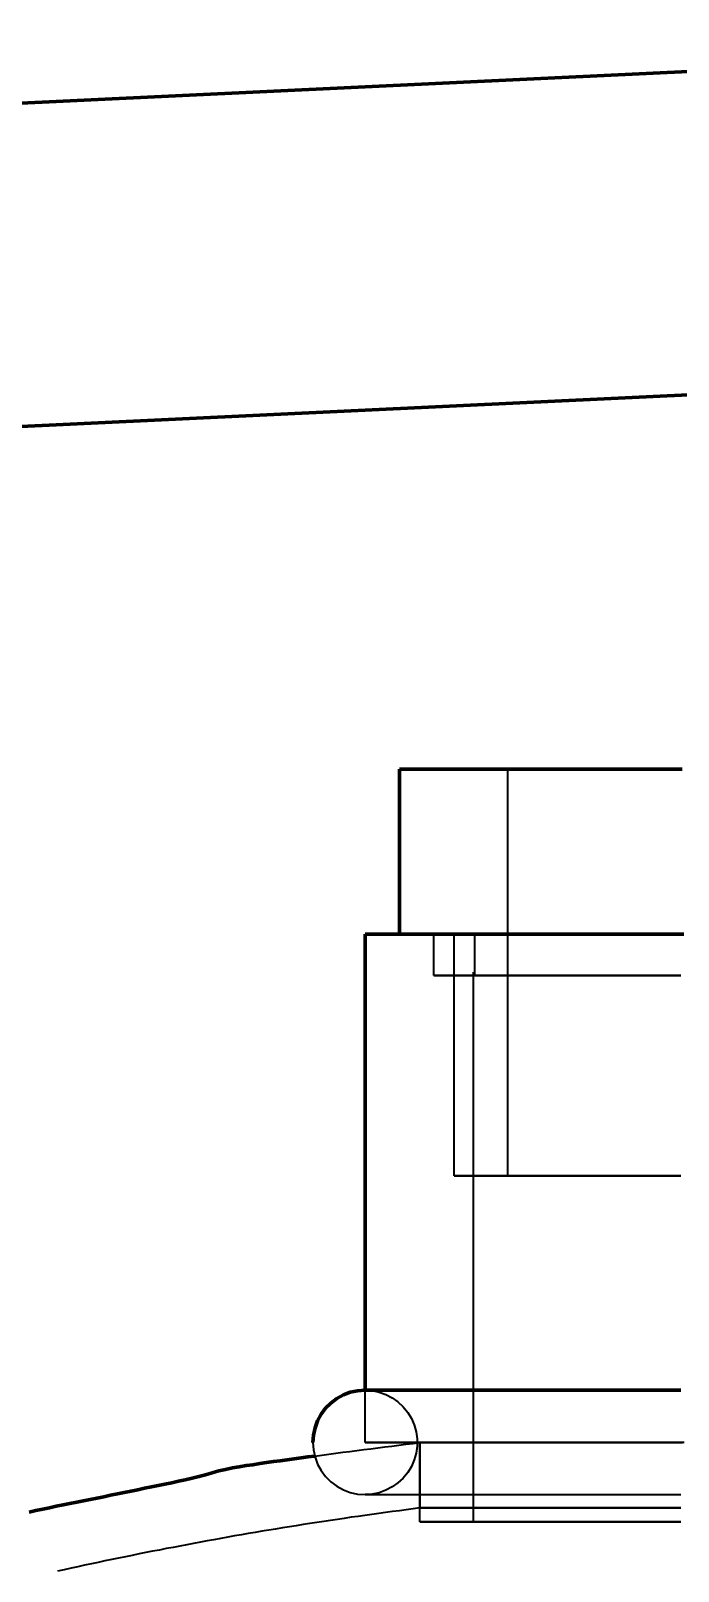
# Model space of a CAD drawing. Header units: millimetres. Extents: x 0 to 2382, y 0 to 420.
# Drawn here: x 288.08 to 292.79, y 327.1 to 338.31 of the extents above; entities that cross this region are included whole.
import ezdxf

# ---------------------------------------------------------------- set-up
doc = ezdxf.new("R2010")
doc.units = ezdxf.units.MM
doc.linetypes.add('IRAM-E-TRAZOS', pattern=[5, 4, -1])
for name, color, linetype, lineweight in [('01-VISIBLE', 7, 'CONTINUOUS', 70), ('02-OCULTA', 4, 'IRAM-E-TRAZOS', 35), ('08-FINA', 5, 'CONTINUOUS', 18)]:
    doc.layers.add(name, color=color, linetype=linetype, lineweight=lineweight)

msp = doc.modelspace()

# ---------------------------------------------------------------- linework, layer by layer
at = {"layer": '01-VISIBLE'}
for p, q in [((293.32, 338.039), (283.538, 337.574)), ((293.432, 335.691), (283.65, 335.226)), ((290.762, 331.738), (290.762, 332.938)), ((290.512, 328.418), (290.512, 331.738))]:
    msp.add_line(p, q, dxfattribs=at)
for points in [[(290.762, 332.938), (290.813, 332.938), (290.863, 332.938), (290.913, 332.938), (290.964, 332.938), (291.014, 332.938), (291.064, 332.938), (291.114, 332.938), (291.165, 332.938), (291.215, 332.938), (291.265, 332.938), (291.315, 332.938), (291.366, 332.938), (291.416, 332.938), (291.466, 332.938), (291.516, 332.938), (291.567, 332.938), (291.617, 332.938), (291.667, 332.938), (291.718, 332.938), (291.768, 332.938), (291.818, 332.938), (291.868, 332.938), (291.919, 332.938), (291.969, 332.938), (292.019, 332.938), (292.069, 332.938), (292.12, 332.938), (292.17, 332.938), (292.22, 332.938), (292.27, 332.938), (292.321, 332.938), (292.371, 332.938), (292.421, 332.938), (292.471, 332.938), (292.522, 332.938), (292.572, 332.938), (292.622, 332.938), (292.673, 332.938), (292.723, 332.938), (292.773, 332.938), (292.823, 332.938)], [(290.512, 331.738), (290.563, 331.738), (290.613, 331.738), (290.664, 331.738), (290.714, 331.738), (290.765, 331.738), (290.815, 331.738), (290.866, 331.738), (290.916, 331.738), (290.967, 331.738), (291.017, 331.738), (291.068, 331.738), (291.118, 331.738), (291.169, 331.738), (291.219, 331.738), (291.27, 331.738), (291.32, 331.738), (291.37, 331.738), (291.421, 331.738), (291.471, 331.738), (291.522, 331.738), (291.572, 331.738), (291.623, 331.738), (291.673, 331.738), (291.724, 331.738), (291.774, 331.738), (291.825, 331.738), (291.875, 331.738), (291.926, 331.738), (291.976, 331.738), (292.027, 331.738), (292.077, 331.738), (292.128, 331.738), (292.178, 331.738), (292.228, 331.738), (292.279, 331.738), (292.329, 331.738), (292.38, 331.738), (292.43, 331.738), (292.481, 331.738), (292.531, 331.738), (292.582, 331.738), (292.632, 331.738), (292.683, 331.738), (292.733, 331.738), (292.784, 331.738), (292.834, 331.738)], [(290.512, 328.418), (290.458, 328.414), (290.405, 328.403), (290.355, 328.384), (290.307, 328.358), (290.264, 328.325), (290.225, 328.287), (290.193, 328.244), (290.167, 328.196), (290.148, 328.145), (290.136, 328.092), (290.132, 328.038)], [(291.302, 328.418), (291.25, 328.418), (291.197, 328.418), (291.144, 328.418), (291.092, 328.418), (291.039, 328.418), (290.986, 328.418), (290.934, 328.418), (290.881, 328.418), (290.828, 328.418), (290.776, 328.418), (290.723, 328.418), (290.67, 328.418), (290.618, 328.418), (290.565, 328.418), (290.512, 328.418)], [(292.813, 328.418), (292.763, 328.418), (292.713, 328.418), (292.663, 328.418), (292.613, 328.418), (292.563, 328.418), (292.513, 328.418), (292.463, 328.418), (292.413, 328.418), (292.363, 328.418), (292.313, 328.418), (292.263, 328.418), (292.213, 328.418), (292.163, 328.418), (292.113, 328.418), (292.063, 328.418), (292.013, 328.418), (291.963, 328.418), (291.913, 328.418), (291.863, 328.418), (291.813, 328.418), (291.763, 328.418), (291.713, 328.418), (291.663, 328.418), (291.613, 328.418), (291.563, 328.418), (291.513, 328.418), (291.463, 328.418), (291.413, 328.418), (291.363, 328.418), (291.313, 328.418), (291.263, 328.418), (291.213, 328.418), (291.163, 328.418), (291.113, 328.418), (291.063, 328.418), (291.013, 328.418), (290.963, 328.418), (290.913, 328.418), (290.863, 328.418), (290.813, 328.418), (290.763, 328.418), (290.713, 328.418), (290.663, 328.418), (290.613, 328.418), (290.563, 328.418), (290.512, 328.418)], [(288.066, 327.531), (288.115, 327.542), (288.165, 327.552), (288.214, 327.562), (288.263, 327.573), (288.313, 327.583), (288.362, 327.593), (288.412, 327.603), (288.461, 327.613), (288.511, 327.623), (288.56, 327.633), (288.61, 327.643), (288.659, 327.653), (288.709, 327.663), (288.758, 327.673), (288.808, 327.684), (288.857, 327.694), (288.907, 327.704), (288.956, 327.714), (289.006, 327.724), (289.055, 327.735), (289.105, 327.745), (289.154, 327.755), (289.203, 327.766), (289.252, 327.777), (289.302, 327.789), (289.35, 327.803), (289.399, 327.817), (289.447, 327.831), (289.496, 327.842), (289.546, 327.852), (289.596, 327.861), (289.646, 327.869), (289.695, 327.876), (289.745, 327.884), (289.795, 327.891), (289.845, 327.898), (289.895, 327.905), (289.946, 327.912), (289.996, 327.919), (290.046, 327.926), (290.096, 327.932), (290.146, 327.939)]]:
    msp.add_lwpolyline(points, dxfattribs=at)
at = {"layer": '02-OCULTA'}
for p, q in [((291.552, 331.738), (291.552, 332.938)), ((291.012, 331.438), (291.012, 331.738)), ((291.162, 329.978), (291.162, 331.738)), ((291.302, 327.461), (291.302, 331.738)), ((291.312, 331.438), (291.312, 331.738)), ((291.552, 329.978), (291.552, 331.738)), ((290.512, 328.038), (290.512, 328.418)), ((290.911, 327.461), (290.911, 328.038)), ((290.912, 328.038), (290.912, 327.561))]:
    msp.add_line(p, q, dxfattribs=at)
for points in [[(292.812, 332.938), (292.762, 332.938), (292.712, 332.938), (292.662, 332.938), (292.612, 332.938), (292.562, 332.938), (292.512, 332.938), (292.462, 332.938), (292.412, 332.938), (292.362, 332.938), (292.312, 332.938), (292.262, 332.938), (292.212, 332.938), (292.162, 332.938), (292.112, 332.938), (292.062, 332.938), (292.012, 332.938), (291.962, 332.938), (291.912, 332.938), (291.862, 332.938), (291.812, 332.938), (291.762, 332.938), (291.712, 332.938), (291.662, 332.938), (291.612, 332.938), (291.562, 332.938), (291.512, 332.938), (291.462, 332.938), (291.412, 332.938), (291.362, 332.938), (291.312, 332.938), (291.262, 332.938), (291.212, 332.938), (291.162, 332.938), (291.112, 332.938), (291.062, 332.938), (291.012, 332.938), (290.962, 332.938), (290.912, 332.938), (290.862, 332.938), (290.812, 332.938), (290.762, 332.938)], [(292.806, 332.938), (292.756, 332.938), (292.706, 332.938), (292.656, 332.938), (292.606, 332.938), (292.555, 332.938), (292.505, 332.938), (292.455, 332.938), (292.405, 332.938), (292.355, 332.938), (292.305, 332.938), (292.255, 332.938), (292.204, 332.938), (292.154, 332.938), (292.104, 332.938), (292.054, 332.938), (292.004, 332.938), (291.954, 332.938), (291.904, 332.938), (291.853, 332.938), (291.803, 332.938), (291.753, 332.938), (291.703, 332.938), (291.653, 332.938), (291.603, 332.938), (291.552, 332.938)], [(291.552, 332.938), (291.603, 332.938), (291.653, 332.938), (291.703, 332.938), (291.753, 332.938), (291.803, 332.938), (291.853, 332.938), (291.904, 332.938), (291.954, 332.938), (292.004, 332.938), (292.054, 332.938), (292.104, 332.938), (292.154, 332.938), (292.204, 332.938), (292.255, 332.938), (292.305, 332.938), (292.355, 332.938), (292.405, 332.938), (292.455, 332.938), (292.505, 332.938), (292.555, 332.938), (292.606, 332.938), (292.656, 332.938), (292.706, 332.938), (292.756, 332.938), (292.806, 332.938)], [(292.812, 331.738), (292.762, 331.738), (292.712, 331.738), (292.662, 331.738), (292.612, 331.738), (292.562, 331.738), (292.512, 331.738), (292.462, 331.738), (292.412, 331.738), (292.362, 331.738), (292.312, 331.738), (292.262, 331.738), (292.212, 331.738), (292.162, 331.738), (292.112, 331.738), (292.062, 331.738), (292.012, 331.738), (291.962, 331.738), (291.912, 331.738), (291.862, 331.738), (291.812, 331.738), (291.762, 331.738), (291.712, 331.738), (291.662, 331.738), (291.612, 331.738), (291.562, 331.738), (291.512, 331.738), (291.462, 331.738), (291.412, 331.738), (291.362, 331.738), (291.312, 331.738), (291.262, 331.738), (291.212, 331.738), (291.162, 331.738), (291.112, 331.738), (291.062, 331.738), (291.012, 331.738), (290.962, 331.738), (290.912, 331.738), (290.862, 331.738), (290.812, 331.738), (290.762, 331.738), (290.712, 331.738), (290.662, 331.738), (290.612, 331.738), (290.562, 331.738), (290.512, 331.738)], [(292.812, 331.738), (292.762, 331.738), (292.712, 331.738), (292.662, 331.738), (292.612, 331.738), (292.562, 331.738), (292.512, 331.738), (292.462, 331.738), (292.412, 331.738), (292.362, 331.738), (292.312, 331.738), (292.262, 331.738), (292.212, 331.738), (292.162, 331.738), (292.112, 331.738), (292.062, 331.738), (292.012, 331.738), (291.962, 331.738), (291.912, 331.738), (291.862, 331.738), (291.812, 331.738), (291.762, 331.738), (291.712, 331.738), (291.662, 331.738), (291.612, 331.738), (291.562, 331.738), (291.512, 331.738), (291.462, 331.738), (291.412, 331.738), (291.362, 331.738), (291.312, 331.738), (291.262, 331.738), (291.212, 331.738), (291.162, 331.738), (291.112, 331.738), (291.062, 331.738), (291.012, 331.738), (290.962, 331.738), (290.912, 331.738), (290.862, 331.738), (290.812, 331.738), (290.762, 331.738)], [(290.762, 331.738), (290.812, 331.738), (290.862, 331.738), (290.912, 331.738), (290.962, 331.738), (291.012, 331.738), (291.062, 331.738), (291.112, 331.738), (291.162, 331.738), (291.212, 331.738), (291.262, 331.738), (291.312, 331.738), (291.362, 331.738), (291.412, 331.738), (291.462, 331.738), (291.512, 331.738), (291.562, 331.738), (291.612, 331.738), (291.662, 331.738), (291.712, 331.738), (291.762, 331.738), (291.812, 331.738), (291.862, 331.738), (291.912, 331.738), (291.962, 331.738), (292.012, 331.738), (292.062, 331.738), (292.112, 331.738), (292.162, 331.738), (292.212, 331.738), (292.262, 331.738), (292.312, 331.738), (292.362, 331.738), (292.412, 331.738), (292.462, 331.738), (292.512, 331.738), (292.562, 331.738), (292.612, 331.738), (292.662, 331.738), (292.712, 331.738), (292.762, 331.738), (292.812, 331.738)], [(292.812, 331.738), (292.762, 331.738), (292.712, 331.738), (292.662, 331.738), (292.612, 331.738), (292.562, 331.738), (292.512, 331.738), (292.462, 331.738), (292.412, 331.738), (292.362, 331.738), (292.312, 331.738), (292.262, 331.738), (292.212, 331.738), (292.162, 331.738), (292.112, 331.738), (292.062, 331.738), (292.012, 331.738), (291.962, 331.738), (291.912, 331.738), (291.862, 331.738), (291.812, 331.738), (291.762, 331.738), (291.712, 331.738), (291.662, 331.738), (291.612, 331.738), (291.562, 331.738), (291.512, 331.738), (291.462, 331.738), (291.412, 331.738), (291.362, 331.738), (291.312, 331.738), (291.262, 331.738), (291.212, 331.738), (291.162, 331.738), (291.112, 331.738), (291.062, 331.738), (291.012, 331.738)], [(291.012, 331.738), (291.062, 331.738), (291.112, 331.738), (291.162, 331.738), (291.212, 331.738), (291.262, 331.738), (291.312, 331.738), (291.362, 331.738), (291.412, 331.738), (291.462, 331.738), (291.512, 331.738), (291.562, 331.738), (291.612, 331.738), (291.662, 331.738), (291.712, 331.738), (291.762, 331.738), (291.812, 331.738), (291.862, 331.738), (291.912, 331.738), (291.962, 331.738), (292.012, 331.738), (292.062, 331.738), (292.112, 331.738), (292.162, 331.738), (292.212, 331.738), (292.262, 331.738), (292.312, 331.738), (292.362, 331.738), (292.412, 331.738), (292.462, 331.738), (292.512, 331.738), (292.562, 331.738), (292.612, 331.738), (292.662, 331.738), (292.712, 331.738), (292.762, 331.738), (292.812, 331.738)], [(292.812, 331.738), (292.762, 331.738), (292.712, 331.738), (292.662, 331.738), (292.612, 331.738), (292.562, 331.738), (292.512, 331.738), (292.462, 331.738), (292.412, 331.738), (292.362, 331.738), (292.312, 331.738), (292.262, 331.738), (292.212, 331.738), (292.162, 331.738), (292.112, 331.738), (292.062, 331.738), (292.012, 331.738), (291.962, 331.738), (291.912, 331.738), (291.862, 331.738), (291.812, 331.738), (291.762, 331.738), (291.712, 331.738), (291.662, 331.738), (291.612, 331.738), (291.562, 331.738), (291.512, 331.738), (291.462, 331.738), (291.412, 331.738), (291.362, 331.738), (291.312, 331.738), (291.262, 331.738), (291.212, 331.738), (291.162, 331.738)], [(291.162, 331.738), (291.212, 331.738), (291.262, 331.738), (291.312, 331.738), (291.362, 331.738), (291.412, 331.738), (291.462, 331.738), (291.512, 331.738), (291.562, 331.738), (291.612, 331.738), (291.662, 331.738), (291.712, 331.738), (291.762, 331.738), (291.812, 331.738), (291.862, 331.738), (291.912, 331.738), (291.962, 331.738), (292.012, 331.738), (292.062, 331.738), (292.112, 331.738), (292.162, 331.738), (292.212, 331.738), (292.262, 331.738), (292.312, 331.738), (292.362, 331.738), (292.412, 331.738), (292.462, 331.738), (292.512, 331.738), (292.562, 331.738), (292.612, 331.738), (292.662, 331.738), (292.712, 331.738), (292.762, 331.738), (292.812, 331.738)], [(292.807, 331.738), (292.757, 331.738), (292.706, 331.738), (292.656, 331.738), (292.606, 331.738), (292.556, 331.738), (292.506, 331.738), (292.456, 331.738), (292.406, 331.738), (292.355, 331.738), (292.305, 331.738), (292.255, 331.738), (292.205, 331.738), (292.155, 331.738), (292.105, 331.738), (292.055, 331.738), (292.004, 331.738), (291.954, 331.738), (291.904, 331.738), (291.854, 331.738), (291.804, 331.738), (291.754, 331.738), (291.704, 331.738), (291.653, 331.738), (291.603, 331.738), (291.553, 331.738), (291.503, 331.738), (291.453, 331.738), (291.403, 331.738), (291.353, 331.738), (291.302, 331.738)], [(291.302, 331.738), (291.353, 331.738), (291.403, 331.738), (291.453, 331.738), (291.503, 331.738), (291.553, 331.738), (291.603, 331.738), (291.653, 331.738), (291.704, 331.738), (291.754, 331.738), (291.804, 331.738), (291.854, 331.738), (291.904, 331.738), (291.954, 331.738), (292.004, 331.738), (292.055, 331.738), (292.105, 331.738), (292.155, 331.738), (292.205, 331.738), (292.255, 331.738), (292.305, 331.738), (292.355, 331.738), (292.406, 331.738), (292.456, 331.738), (292.506, 331.738), (292.556, 331.738), (292.606, 331.738), (292.656, 331.738), (292.706, 331.738), (292.757, 331.738), (292.807, 331.738)], [(292.812, 331.738), (292.762, 331.738), (292.712, 331.738), (292.662, 331.738), (292.612, 331.738), (292.562, 331.738), (292.512, 331.738), (292.462, 331.738), (292.412, 331.738), (292.362, 331.738), (292.312, 331.738), (292.262, 331.738), (292.212, 331.738), (292.162, 331.738), (292.112, 331.738), (292.062, 331.738), (292.012, 331.738), (291.962, 331.738), (291.912, 331.738), (291.862, 331.738), (291.812, 331.738), (291.762, 331.738), (291.712, 331.738), (291.662, 331.738), (291.612, 331.738), (291.562, 331.738), (291.512, 331.738), (291.462, 331.738), (291.412, 331.738), (291.362, 331.738), (291.312, 331.738)], [(291.312, 331.738), (291.362, 331.738), (291.412, 331.738), (291.462, 331.738), (291.512, 331.738), (291.562, 331.738), (291.612, 331.738), (291.662, 331.738), (291.712, 331.738), (291.762, 331.738), (291.812, 331.738), (291.862, 331.738), (291.912, 331.738), (291.962, 331.738), (292.012, 331.738), (292.062, 331.738), (292.112, 331.738), (292.162, 331.738), (292.212, 331.738), (292.262, 331.738), (292.312, 331.738), (292.362, 331.738), (292.412, 331.738), (292.462, 331.738), (292.512, 331.738), (292.562, 331.738), (292.612, 331.738), (292.662, 331.738), (292.712, 331.738), (292.762, 331.738), (292.812, 331.738)], [(292.806, 331.738), (292.756, 331.738), (292.706, 331.738), (292.656, 331.738), (292.606, 331.738), (292.555, 331.738), (292.505, 331.738), (292.455, 331.738), (292.405, 331.738), (292.355, 331.738), (292.305, 331.738), (292.255, 331.738), (292.204, 331.738), (292.154, 331.738), (292.104, 331.738), (292.054, 331.738), (292.004, 331.738), (291.954, 331.738), (291.904, 331.738), (291.853, 331.738), (291.803, 331.738), (291.753, 331.738), (291.703, 331.738), (291.653, 331.738), (291.603, 331.738), (291.552, 331.738)], [(291.552, 331.738), (291.603, 331.738), (291.653, 331.738), (291.703, 331.738), (291.753, 331.738), (291.803, 331.738), (291.853, 331.738), (291.904, 331.738), (291.954, 331.738), (292.004, 331.738), (292.054, 331.738), (292.104, 331.738), (292.154, 331.738), (292.204, 331.738), (292.255, 331.738), (292.305, 331.738), (292.355, 331.738), (292.405, 331.738), (292.455, 331.738), (292.505, 331.738), (292.555, 331.738), (292.606, 331.738), (292.656, 331.738), (292.706, 331.738), (292.756, 331.738), (292.806, 331.738)], [(292.806, 331.738), (292.756, 331.738), (292.706, 331.738), (292.656, 331.738), (292.606, 331.738), (292.555, 331.738), (292.505, 331.738), (292.455, 331.738), (292.405, 331.738), (292.355, 331.738), (292.305, 331.738), (292.255, 331.738), (292.204, 331.738), (292.154, 331.738), (292.104, 331.738), (292.054, 331.738), (292.004, 331.738), (291.954, 331.738), (291.904, 331.738), (291.853, 331.738), (291.803, 331.738), (291.753, 331.738), (291.703, 331.738), (291.653, 331.738), (291.603, 331.738), (291.552, 331.738)], [(291.552, 331.738), (291.603, 331.738), (291.653, 331.738), (291.703, 331.738), (291.753, 331.738), (291.803, 331.738), (291.853, 331.738), (291.904, 331.738), (291.954, 331.738), (292.004, 331.738), (292.054, 331.738), (292.104, 331.738), (292.154, 331.738), (292.204, 331.738), (292.255, 331.738), (292.305, 331.738), (292.355, 331.738), (292.405, 331.738), (292.455, 331.738), (292.505, 331.738), (292.555, 331.738), (292.606, 331.738), (292.656, 331.738), (292.706, 331.738), (292.756, 331.738), (292.806, 331.738)], [(292.812, 331.438), (292.762, 331.438), (292.712, 331.438), (292.662, 331.438), (292.612, 331.438), (292.562, 331.438), (292.512, 331.438), (292.462, 331.438), (292.412, 331.438), (292.362, 331.438), (292.312, 331.438), (292.262, 331.438), (292.212, 331.438), (292.162, 331.438), (292.112, 331.438), (292.062, 331.438), (292.012, 331.438), (291.962, 331.438), (291.912, 331.438), (291.862, 331.438), (291.812, 331.438), (291.762, 331.438), (291.712, 331.438), (291.662, 331.438), (291.612, 331.438), (291.562, 331.438), (291.512, 331.438), (291.462, 331.438), (291.412, 331.438), (291.362, 331.438), (291.312, 331.438), (291.262, 331.438), (291.212, 331.438), (291.162, 331.438), (291.112, 331.438), (291.062, 331.438), (291.012, 331.438)], [(291.012, 331.438), (291.062, 331.438), (291.112, 331.438), (291.162, 331.438), (291.212, 331.438), (291.262, 331.438), (291.312, 331.438), (291.362, 331.438), (291.412, 331.438), (291.462, 331.438), (291.512, 331.438), (291.562, 331.438), (291.612, 331.438), (291.662, 331.438), (291.712, 331.438), (291.762, 331.438), (291.812, 331.438), (291.862, 331.438), (291.912, 331.438), (291.962, 331.438), (292.012, 331.438), (292.062, 331.438), (292.112, 331.438), (292.162, 331.438), (292.212, 331.438), (292.262, 331.438), (292.312, 331.438), (292.362, 331.438), (292.412, 331.438), (292.462, 331.438), (292.512, 331.438), (292.562, 331.438), (292.612, 331.438), (292.662, 331.438), (292.712, 331.438), (292.762, 331.438), (292.812, 331.438)], [(292.812, 331.438), (292.762, 331.438), (292.712, 331.438), (292.662, 331.438), (292.612, 331.438), (292.562, 331.438), (292.512, 331.438), (292.462, 331.438), (292.412, 331.438), (292.362, 331.438), (292.312, 331.438), (292.262, 331.438), (292.212, 331.438), (292.162, 331.438), (292.112, 331.438), (292.062, 331.438), (292.012, 331.438), (291.962, 331.438), (291.912, 331.438), (291.862, 331.438), (291.812, 331.438), (291.762, 331.438), (291.712, 331.438), (291.662, 331.438), (291.612, 331.438), (291.562, 331.438), (291.512, 331.438), (291.462, 331.438), (291.412, 331.438), (291.362, 331.438), (291.312, 331.438)], [(291.312, 331.438), (291.362, 331.438), (291.412, 331.438), (291.462, 331.438), (291.512, 331.438), (291.562, 331.438), (291.612, 331.438), (291.662, 331.438), (291.712, 331.438), (291.762, 331.438), (291.812, 331.438), (291.862, 331.438), (291.912, 331.438), (291.962, 331.438), (292.012, 331.438), (292.062, 331.438), (292.112, 331.438), (292.162, 331.438), (292.212, 331.438), (292.262, 331.438), (292.312, 331.438), (292.362, 331.438), (292.412, 331.438), (292.462, 331.438), (292.512, 331.438), (292.562, 331.438), (292.612, 331.438), (292.662, 331.438), (292.712, 331.438), (292.762, 331.438), (292.812, 331.438)], [(292.812, 329.978), (292.762, 329.978), (292.712, 329.978), (292.662, 329.978), (292.612, 329.978), (292.562, 329.978), (292.512, 329.978), (292.462, 329.978), (292.412, 329.978), (292.362, 329.978), (292.312, 329.978), (292.262, 329.978), (292.212, 329.978), (292.162, 329.978), (292.112, 329.978), (292.062, 329.978), (292.012, 329.978), (291.962, 329.978), (291.912, 329.978), (291.862, 329.978), (291.812, 329.978), (291.762, 329.978), (291.712, 329.978), (291.662, 329.978), (291.612, 329.978), (291.562, 329.978), (291.512, 329.978), (291.462, 329.978), (291.412, 329.978), (291.362, 329.978), (291.312, 329.978), (291.262, 329.978), (291.212, 329.978), (291.162, 329.978)], [(291.162, 329.978), (291.212, 329.978), (291.262, 329.978), (291.312, 329.978), (291.362, 329.978), (291.412, 329.978), (291.462, 329.978), (291.512, 329.978), (291.562, 329.978), (291.612, 329.978), (291.662, 329.978), (291.712, 329.978), (291.762, 329.978), (291.812, 329.978), (291.862, 329.978), (291.912, 329.978), (291.962, 329.978), (292.012, 329.978), (292.062, 329.978), (292.112, 329.978), (292.162, 329.978), (292.212, 329.978), (292.262, 329.978), (292.312, 329.978), (292.362, 329.978), (292.412, 329.978), (292.462, 329.978), (292.512, 329.978), (292.562, 329.978), (292.612, 329.978), (292.662, 329.978), (292.712, 329.978), (292.762, 329.978), (292.812, 329.978)], [(292.806, 329.978), (292.756, 329.978), (292.706, 329.978), (292.656, 329.978), (292.606, 329.978), (292.555, 329.978), (292.505, 329.978), (292.455, 329.978), (292.405, 329.978), (292.355, 329.978), (292.305, 329.978), (292.255, 329.978), (292.204, 329.978), (292.154, 329.978), (292.104, 329.978), (292.054, 329.978), (292.004, 329.978), (291.954, 329.978), (291.904, 329.978), (291.853, 329.978), (291.803, 329.978), (291.753, 329.978), (291.703, 329.978), (291.653, 329.978), (291.603, 329.978), (291.552, 329.978)], [(291.552, 329.978), (291.603, 329.978), (291.653, 329.978), (291.703, 329.978), (291.753, 329.978), (291.803, 329.978), (291.853, 329.978), (291.904, 329.978), (291.954, 329.978), (292.004, 329.978), (292.054, 329.978), (292.104, 329.978), (292.154, 329.978), (292.204, 329.978), (292.255, 329.978), (292.305, 329.978), (292.355, 329.978), (292.405, 329.978), (292.455, 329.978), (292.505, 329.978), (292.555, 329.978), (292.606, 329.978), (292.656, 329.978), (292.706, 329.978), (292.756, 329.978), (292.806, 329.978)], [(290.512, 328.418), (290.564, 328.415), (290.615, 328.404), (290.664, 328.387), (290.71, 328.363), (290.752, 328.333), (290.79, 328.298), (290.823, 328.257), (290.85, 328.213), (290.871, 328.165), (290.885, 328.116), (290.892, 328.064), (290.892, 328.012), (290.885, 327.961), (290.871, 327.911), (290.85, 327.863), (290.823, 327.819), (290.79, 327.779), (290.752, 327.743), (290.71, 327.714), (290.664, 327.69), (290.615, 327.672), (290.564, 327.662), (290.512, 327.658)], [(292.807, 328.418), (292.757, 328.418), (292.706, 328.418), (292.656, 328.418), (292.606, 328.418), (292.556, 328.418), (292.506, 328.418), (292.456, 328.418), (292.406, 328.418), (292.355, 328.418), (292.305, 328.418), (292.255, 328.418), (292.205, 328.418), (292.155, 328.418), (292.105, 328.418), (292.055, 328.418), (292.004, 328.418), (291.954, 328.418), (291.904, 328.418), (291.854, 328.418), (291.804, 328.418), (291.754, 328.418), (291.704, 328.418), (291.653, 328.418), (291.603, 328.418), (291.553, 328.418), (291.503, 328.418), (291.453, 328.418), (291.403, 328.418), (291.353, 328.418), (291.302, 328.418)], [(290.132, 328.038), (290.136, 327.984), (290.148, 327.931), (290.167, 327.88), (290.193, 327.833), (290.225, 327.789), (290.264, 327.751), (290.307, 327.719), (290.355, 327.693), (290.405, 327.674), (290.458, 327.662), (290.512, 327.658)], [(290.146, 327.939), (290.197, 327.946), (290.248, 327.953), (290.299, 327.959), (290.35, 327.966), (290.401, 327.973), (290.452, 327.979), (290.503, 327.986), (290.555, 327.992), (290.606, 327.999), (290.657, 328.005), (290.708, 328.012), (290.759, 328.018), (290.81, 328.025), (290.861, 328.031), (290.912, 328.038)], [(292.812, 328.038), (292.762, 328.038), (292.712, 328.038), (292.662, 328.038), (292.612, 328.038), (292.562, 328.038), (292.512, 328.038), (292.462, 328.038), (292.412, 328.038), (292.362, 328.038), (292.312, 328.038), (292.262, 328.038), (292.212, 328.038), (292.162, 328.038), (292.112, 328.038), (292.062, 328.038), (292.012, 328.038), (291.962, 328.038), (291.912, 328.038), (291.862, 328.038), (291.812, 328.038), (291.762, 328.038), (291.712, 328.038), (291.662, 328.038), (291.612, 328.038), (291.562, 328.038), (291.512, 328.038), (291.462, 328.038), (291.412, 328.038), (291.362, 328.038), (291.312, 328.038), (291.262, 328.038), (291.212, 328.038), (291.162, 328.038), (291.112, 328.038), (291.062, 328.038), (291.012, 328.038), (290.962, 328.038), (290.912, 328.038), (290.862, 328.038), (290.812, 328.038), (290.762, 328.038), (290.712, 328.038), (290.662, 328.038), (290.612, 328.038), (290.562, 328.038), (290.512, 328.038)], [(290.512, 328.038), (290.562, 328.038), (290.612, 328.038), (290.662, 328.038), (290.712, 328.038), (290.762, 328.038), (290.812, 328.038), (290.862, 328.038), (290.912, 328.038), (290.962, 328.038), (291.012, 328.038), (291.062, 328.038), (291.112, 328.038), (291.162, 328.038), (291.212, 328.038), (291.262, 328.038), (291.312, 328.038), (291.362, 328.038), (291.412, 328.038), (291.462, 328.038), (291.512, 328.038), (291.562, 328.038), (291.612, 328.038), (291.662, 328.038), (291.712, 328.038), (291.762, 328.038), (291.812, 328.038), (291.862, 328.038), (291.912, 328.038), (291.962, 328.038), (292.012, 328.038), (292.062, 328.038), (292.112, 328.038), (292.162, 328.038), (292.212, 328.038), (292.262, 328.038), (292.312, 328.038), (292.362, 328.038), (292.412, 328.038), (292.462, 328.038), (292.512, 328.038), (292.562, 328.038), (292.612, 328.038), (292.662, 328.038), (292.712, 328.038), (292.762, 328.038), (292.812, 328.038)], [(292.812, 328.038), (292.762, 328.038), (292.712, 328.038), (292.662, 328.038), (292.612, 328.038), (292.562, 328.038), (292.512, 328.038), (292.462, 328.038), (292.412, 328.038), (292.362, 328.038), (292.312, 328.038), (292.262, 328.038), (292.212, 328.038), (292.162, 328.038), (292.112, 328.038), (292.062, 328.038), (292.012, 328.038), (291.962, 328.038), (291.912, 328.038), (291.862, 328.038), (291.812, 328.038), (291.762, 328.038), (291.712, 328.038), (291.662, 328.038), (291.612, 328.038), (291.562, 328.038), (291.512, 328.038), (291.462, 328.038), (291.412, 328.038), (291.362, 328.038), (291.312, 328.038), (291.262, 328.038), (291.212, 328.038), (291.162, 328.038), (291.112, 328.038), (291.062, 328.038), (291.012, 328.038), (290.962, 328.038), (290.911, 328.038)], [(290.911, 328.038), (290.962, 328.038), (291.012, 328.038), (291.062, 328.038), (291.112, 328.038), (291.162, 328.038), (291.212, 328.038), (291.262, 328.038), (291.312, 328.038), (291.362, 328.038), (291.412, 328.038), (291.462, 328.038), (291.512, 328.038), (291.562, 328.038), (291.612, 328.038), (291.662, 328.038), (291.712, 328.038), (291.762, 328.038), (291.812, 328.038), (291.862, 328.038), (291.912, 328.038), (291.962, 328.038), (292.012, 328.038), (292.062, 328.038), (292.112, 328.038), (292.162, 328.038), (292.212, 328.038), (292.262, 328.038), (292.312, 328.038), (292.362, 328.038), (292.412, 328.038), (292.462, 328.038), (292.512, 328.038), (292.562, 328.038), (292.612, 328.038), (292.662, 328.038), (292.712, 328.038), (292.762, 328.038), (292.812, 328.038)], [(292.837, 328.038), (292.786, 328.038), (292.735, 328.038), (292.685, 328.038), (292.634, 328.038), (292.583, 328.038), (292.533, 328.038), (292.482, 328.038), (292.431, 328.038), (292.381, 328.038), (292.33, 328.038), (292.28, 328.038), (292.229, 328.038), (292.178, 328.038), (292.128, 328.038), (292.077, 328.038), (292.026, 328.038), (291.976, 328.038), (291.925, 328.038), (291.875, 328.038), (291.824, 328.038), (291.773, 328.038), (291.723, 328.038), (291.672, 328.038), (291.621, 328.038), (291.571, 328.038), (291.52, 328.038), (291.469, 328.038), (291.419, 328.038), (291.368, 328.038), (291.318, 328.038), (291.267, 328.038), (291.216, 328.038), (291.166, 328.038), (291.115, 328.038), (291.064, 328.038), (291.014, 328.038), (290.963, 328.038), (290.912, 328.038)], [(290.912, 328.038), (290.963, 328.038), (291.013, 328.038), (291.063, 328.038), (291.114, 328.038), (291.164, 328.038), (291.214, 328.038), (291.265, 328.038), (291.315, 328.038), (291.365, 328.038), (291.416, 328.038), (291.466, 328.038), (291.516, 328.038), (291.567, 328.038), (291.617, 328.038), (291.667, 328.038), (291.718, 328.038), (291.768, 328.038), (291.818, 328.038), (291.868, 328.038), (291.919, 328.038), (291.969, 328.038), (292.019, 328.038), (292.07, 328.038), (292.12, 328.038), (292.17, 328.038), (292.221, 328.038), (292.271, 328.038), (292.321, 328.038), (292.372, 328.038), (292.422, 328.038), (292.472, 328.038), (292.523, 328.038), (292.573, 328.038), (292.623, 328.038), (292.674, 328.038), (292.724, 328.038), (292.774, 328.038), (292.824, 328.038)], [(290.512, 327.658), (290.562, 327.658), (290.612, 327.658), (290.662, 327.658), (290.712, 327.658), (290.762, 327.658), (290.812, 327.658), (290.862, 327.658), (290.912, 327.658), (290.962, 327.658), (291.012, 327.658), (291.062, 327.658), (291.112, 327.658), (291.162, 327.658), (291.212, 327.658), (291.262, 327.658), (291.312, 327.658), (291.362, 327.658), (291.412, 327.658), (291.462, 327.658), (291.512, 327.658), (291.562, 327.658), (291.612, 327.658), (291.662, 327.658), (291.712, 327.658), (291.762, 327.658), (291.812, 327.658), (291.862, 327.658), (291.912, 327.658), (291.962, 327.658), (292.012, 327.658), (292.062, 327.658), (292.112, 327.658), (292.162, 327.658), (292.212, 327.658), (292.262, 327.658), (292.312, 327.658), (292.362, 327.658), (292.412, 327.658), (292.462, 327.658), (292.512, 327.658), (292.562, 327.658), (292.612, 327.658), (292.662, 327.658), (292.712, 327.658), (292.762, 327.658), (292.812, 327.658)], [(290.512, 327.658), (290.562, 327.658), (290.612, 327.658), (290.662, 327.658), (290.712, 327.658), (290.762, 327.658), (290.812, 327.658), (290.862, 327.658), (290.912, 327.658), (290.962, 327.658), (291.012, 327.658), (291.062, 327.658), (291.112, 327.658), (291.162, 327.658), (291.212, 327.658), (291.262, 327.658), (291.312, 327.658), (291.362, 327.658), (291.412, 327.658), (291.462, 327.658), (291.512, 327.658), (291.562, 327.658), (291.612, 327.658), (291.662, 327.658), (291.712, 327.658), (291.762, 327.658), (291.812, 327.658), (291.862, 327.658), (291.912, 327.658), (291.962, 327.658), (292.012, 327.658), (292.062, 327.658), (292.112, 327.658), (292.162, 327.658), (292.212, 327.658), (292.262, 327.658), (292.312, 327.658), (292.362, 327.658), (292.412, 327.658), (292.462, 327.658), (292.512, 327.658), (292.562, 327.658), (292.612, 327.658), (292.662, 327.658), (292.712, 327.658), (292.762, 327.658), (292.812, 327.658)], [(290.912, 327.561), (290.862, 327.555), (290.812, 327.548), (290.762, 327.541), (290.712, 327.535), (290.662, 327.528), (290.612, 327.521), (290.561, 327.514), (290.511, 327.507), (290.461, 327.5), (290.411, 327.493), (290.361, 327.485), (290.311, 327.478), (290.261, 327.47), (290.211, 327.463), (290.161, 327.455), (290.111, 327.447), (290.061, 327.44), (290.011, 327.432), (289.961, 327.424), (289.911, 327.416), (289.861, 327.407), (289.811, 327.399), (289.761, 327.391), (289.711, 327.382), (289.662, 327.374), (289.612, 327.365), (289.562, 327.357), (289.512, 327.348), (289.462, 327.339), (289.412, 327.33), (289.363, 327.321), (289.313, 327.312), (289.263, 327.303), (289.213, 327.293), (289.164, 327.284), (289.114, 327.274), (289.064, 327.265), (289.015, 327.255), (288.965, 327.246), (288.915, 327.236), (288.866, 327.226), (288.816, 327.216), (288.767, 327.206), (288.717, 327.196), (288.667, 327.185), (288.618, 327.175), (288.568, 327.165), (288.519, 327.154), (288.469, 327.144), (288.42, 327.133), (288.371, 327.122), (288.321, 327.111), (288.272, 327.1)], [(292.812, 327.561), (292.762, 327.561), (292.712, 327.561), (292.662, 327.561), (292.612, 327.561), (292.562, 327.561), (292.512, 327.561), (292.462, 327.561), (292.412, 327.561), (292.362, 327.561), (292.312, 327.561), (292.262, 327.561), (292.212, 327.561), (292.162, 327.561), (292.112, 327.561), (292.062, 327.561), (292.012, 327.561), (291.962, 327.561), (291.912, 327.561), (291.862, 327.561), (291.812, 327.561), (291.762, 327.561), (291.712, 327.561), (291.662, 327.561), (291.612, 327.561), (291.562, 327.561), (291.512, 327.561), (291.462, 327.561), (291.412, 327.561), (291.362, 327.561), (291.312, 327.561), (291.262, 327.561), (291.212, 327.561), (291.162, 327.561), (291.112, 327.561), (291.062, 327.561), (291.012, 327.561), (290.962, 327.561), (290.912, 327.561)], [(290.912, 327.561), (290.962, 327.561), (291.012, 327.561), (291.062, 327.561), (291.112, 327.561), (291.162, 327.561), (291.212, 327.561), (291.262, 327.561), (291.312, 327.561), (291.362, 327.561), (291.412, 327.561), (291.462, 327.561), (291.512, 327.561), (291.562, 327.561), (291.612, 327.561), (291.662, 327.561), (291.712, 327.561), (291.762, 327.561), (291.812, 327.561), (291.862, 327.561), (291.912, 327.561), (291.962, 327.561), (292.012, 327.561), (292.062, 327.561), (292.112, 327.561), (292.162, 327.561), (292.212, 327.561), (292.262, 327.561), (292.312, 327.561), (292.362, 327.561), (292.412, 327.561), (292.462, 327.561), (292.512, 327.561), (292.562, 327.561), (292.612, 327.561), (292.662, 327.561), (292.712, 327.561), (292.762, 327.561), (292.812, 327.561)], [(292.812, 327.461), (292.762, 327.461), (292.712, 327.461), (292.662, 327.461), (292.612, 327.461), (292.562, 327.461), (292.512, 327.461), (292.462, 327.461), (292.412, 327.461), (292.362, 327.461), (292.312, 327.461), (292.262, 327.461), (292.212, 327.461), (292.162, 327.461), (292.112, 327.461), (292.062, 327.461), (292.012, 327.461), (291.962, 327.461), (291.912, 327.461), (291.862, 327.461), (291.812, 327.461), (291.762, 327.461), (291.712, 327.461), (291.662, 327.461), (291.612, 327.461), (291.562, 327.461), (291.512, 327.461), (291.462, 327.461), (291.412, 327.461), (291.362, 327.461), (291.312, 327.461), (291.262, 327.461), (291.212, 327.461), (291.162, 327.461), (291.112, 327.461), (291.062, 327.461), (291.012, 327.461), (290.962, 327.461), (290.911, 327.461)], [(290.911, 327.461), (290.962, 327.461), (291.012, 327.461), (291.062, 327.461), (291.112, 327.461), (291.162, 327.461), (291.212, 327.461), (291.262, 327.461), (291.312, 327.461), (291.362, 327.461), (291.412, 327.461), (291.462, 327.461), (291.512, 327.461), (291.562, 327.461), (291.612, 327.461), (291.662, 327.461), (291.712, 327.461), (291.762, 327.461), (291.812, 327.461), (291.862, 327.461), (291.912, 327.461), (291.962, 327.461), (292.012, 327.461), (292.062, 327.461), (292.112, 327.461), (292.162, 327.461), (292.212, 327.461), (292.262, 327.461), (292.312, 327.461), (292.362, 327.461), (292.412, 327.461), (292.462, 327.461), (292.512, 327.461), (292.562, 327.461), (292.612, 327.461), (292.662, 327.461), (292.712, 327.461), (292.762, 327.461), (292.812, 327.461)], [(292.807, 327.461), (292.757, 327.461), (292.706, 327.461), (292.656, 327.461), (292.606, 327.461), (292.556, 327.461), (292.506, 327.461), (292.456, 327.461), (292.406, 327.461), (292.355, 327.461), (292.305, 327.461), (292.255, 327.461), (292.205, 327.461), (292.155, 327.461), (292.105, 327.461), (292.055, 327.461), (292.004, 327.461), (291.954, 327.461), (291.904, 327.461), (291.854, 327.461), (291.804, 327.461), (291.754, 327.461), (291.704, 327.461), (291.653, 327.461), (291.603, 327.461), (291.553, 327.461), (291.503, 327.461), (291.453, 327.461), (291.403, 327.461), (291.353, 327.461), (291.302, 327.461)], [(291.302, 327.461), (291.353, 327.461), (291.403, 327.461), (291.453, 327.461), (291.503, 327.461), (291.553, 327.461), (291.603, 327.461), (291.653, 327.461), (291.704, 327.461), (291.754, 327.461), (291.804, 327.461), (291.854, 327.461), (291.904, 327.461), (291.954, 327.461), (292.004, 327.461), (292.055, 327.461), (292.105, 327.461), (292.155, 327.461), (292.205, 327.461), (292.255, 327.461), (292.305, 327.461), (292.355, 327.461), (292.406, 327.461), (292.456, 327.461), (292.506, 327.461), (292.556, 327.461), (292.606, 327.461), (292.656, 327.461), (292.706, 327.461), (292.757, 327.461), (292.807, 327.461)]]:
    msp.add_lwpolyline(points, dxfattribs=at)
at = {"layer": '08-FINA'}
msp.add_circle((288.95, 336.8), 18.417, dxfattribs=at)

doc.saveas('drawing.dxf')
